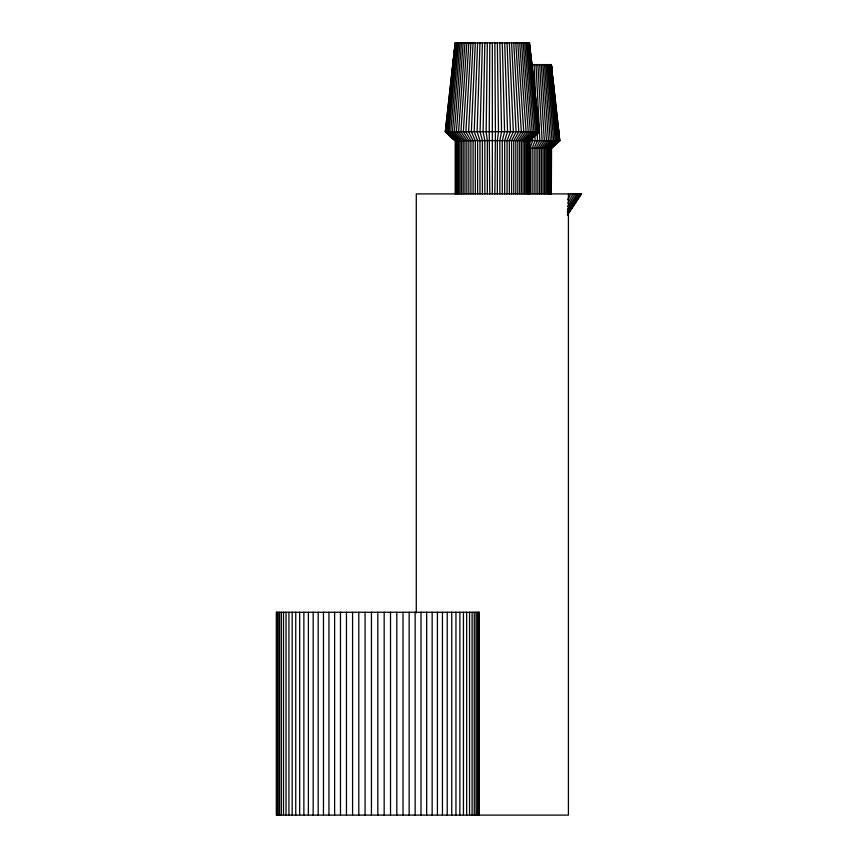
<?xml version="1.0" encoding="UTF-8"?>
<svg xmlns="http://www.w3.org/2000/svg" width="858" height="858" viewBox="0 0 858 858"><rect width="100%" height="100%" fill="white"/><g stroke="black" fill="none" stroke-linecap="round" stroke-linejoin="round"><path stroke-width="1.29" d="M528.507 42.9L536.936 131.735L528.507 140.615L529.461 193.908L529.729 140.38L538.17 131.735L531.177 58.247L539.35 131.735L529.729 140.38L528.507 140.615L528.507 193.908M550.504 64.607L557.721 140.669L550.504 148.273L551.319 193.908L551.544 148.08L558.783 140.669L552.788 77.746L559.781 140.669L551.544 148.08L530.105 148.273L530.105 193.908M489.821 42.9L489.232 131.735L489.821 193.908M487.323 42.9L486.154 131.735L487.323 140.615L487.323 193.908M484.845 42.9L483.097 131.735L484.845 140.615L484.845 193.908M446.771 118.49L445.323 131.735L539.35 131.735L529.461 140.615L455.201 140.615L446.771 133.054L446.492 131.735L446.771 118.49L455.201 42.9L529.461 42.9L539.35 131.735L533.601 136.218M482.389 42.9L480.072 131.735L482.389 140.615L482.389 193.908M479.976 42.9L477.102 131.735L479.976 140.615L479.976 193.908M477.616 42.9L474.184 131.735L477.616 140.615L477.616 193.908M475.311 42.9L471.342 131.735L475.311 140.615L475.311 193.908M473.08 42.9L468.586 131.735L473.08 140.615L473.08 193.908M470.913 42.9L465.915 131.735L470.913 140.615L470.913 193.908M468.833 42.9L463.352 131.735L468.833 140.615L468.833 193.908M466.849 42.9L460.907 131.735L466.849 140.615L466.849 193.908M464.972 42.9L458.58 131.735L464.972 140.615L464.972 193.908M463.191 42.9L456.392 131.735L463.191 140.615L463.191 193.908M461.529 42.9L454.343 131.735L461.529 140.615L461.529 193.908M456.166 193.908L456.166 140.615L447.726 131.735L455.201 42.9L452.863 66.763M459.995 42.9L452.445 131.735L459.995 140.615L459.995 193.908M458.58 42.9L450.707 131.735L458.58 140.615L458.58 193.908M457.303 42.9L449.131 131.735L457.303 140.615L457.303 193.908M447.726 131.735L456.166 42.9L455.062 44.166M449.742 97.619L449.989 94.991M450.493 89.747L450.868 85.8M451.233 81.864L451.737 76.619M451.984 73.992L453.485 58.247L445.323 131.735L455.201 140.615L455.201 193.908M450.654 89.307L450.911 86.647M451.437 81.349L451.694 78.7M452.08 74.721L452.606 69.412M446.492 131.735L455.201 140.615L445.323 131.735L453.485 139.082L446.492 131.735L454.944 45.217M537.902 133.054L529.729 45.217L530.501 54.537M554.257 144.959L558.547 141.806L558.783 140.669L551.319 64.607L531.445 64.607M529.032 144.466L530.029 140.669L559.781 140.669L551.447 65.691L552.659 80.159M530.105 148.273L532.571 140.669L532.443 136.669M567.706 199.689L570.806 193.908M567.867 203.153L573.047 193.908M567.674 206.628L575.075 193.908M567.803 214.146L579.815 193.908L567.417 214.854L579.815 193.908L567.728 213.052M567.61 214.479L579.815 193.908M567.406 209.674L576.887 193.908M567.342 211.926L578.464 193.908M568.446 213.267L580.92 193.908L568.886 212.634L581.617 193.908L416.291 193.908L416.291 612.944M531.177 139.082L537.301 132.647L529.461 140.615L529.461 193.908M551.319 193.908L551.319 148.273L557.925 141.57M551.319 148.273L558.783 140.669L551.319 64.607L552.67 80.62M558.547 141.806L559.781 140.669L552.788 146.965M533.215 136.39L538.556 132.454M551.651 146.782L559.105 141.291M455.201 140.615L448.745 134.288M529.461 42.9L538.17 131.735M549.528 64.607L556.52 140.669L549.528 148.273L549.528 193.908M527.359 42.9L535.531 131.735L527.359 140.615L527.359 193.908M548.423 64.607L555.169 140.669L548.423 148.273L548.423 193.908M526.083 42.9L533.955 131.735L526.083 140.615L526.083 193.908M553.002 84.62L553.228 87.291M552.992 84.105L553.313 88.052M547.222 64.607L553.678 140.669L547.222 148.273L547.222 193.908M530.684 57.486L531.134 62.784L530.716 57.432M531.499 66.72L531.713 69.38M524.667 42.9L532.217 131.735L524.667 140.615L524.667 193.908M551.544 66.592L552.649 79.815M552.981 83.784L553.313 87.752M530.727 57.196L531.166 62.527M531.499 66.516L531.831 70.506M545.903 64.607L552.059 140.669L545.903 148.273L545.903 193.908M523.133 42.9L530.319 131.735L523.133 140.615L523.133 193.908M544.476 64.607L550.3 140.669L544.476 148.273L544.476 193.908M521.471 42.9L528.271 131.735L521.471 140.615L521.471 193.908M542.964 64.607L548.423 140.669L542.964 148.273L542.964 193.908M519.701 42.9L526.083 131.735L519.701 140.615L519.701 193.908M541.344 64.607L546.439 140.669L541.344 148.273L541.344 193.908M517.814 42.9L523.755 131.735L517.814 140.615L517.814 193.908M539.65 64.607L544.337 140.669L539.65 148.273L539.65 193.908M515.83 42.9L521.31 131.735L515.83 140.615L515.83 193.908M537.869 64.607L542.149 140.669L537.869 148.273L537.869 193.908M513.749 42.9L518.747 131.735L513.749 140.615L513.749 193.908M536.014 64.607L539.864 140.669L536.014 148.273L536.014 193.908M511.593 42.9L516.087 131.735L511.593 140.615L511.593 193.908M534.105 64.607L535.649 99.303M535.832 103.303L536.014 107.304M537.14 132.658L537.505 140.669L534.105 148.273L534.105 193.908M509.352 42.9L513.32 131.735L509.352 140.615L509.352 193.908M532.132 64.607L532.593 76.609M534.866 135.328L535.07 140.669L532.132 148.273L532.132 193.908M507.046 42.9L510.478 131.735L507.046 140.615L507.046 193.908M504.686 42.9L507.571 131.735L504.686 140.615L504.686 193.908M502.273 42.9L504.59 131.735L502.273 140.615L502.273 193.908M558.547 129.322L558.622 133.108M537.902 118.49L538.009 123.788M499.817 42.9L501.565 131.735L499.817 140.615L499.817 193.908M497.34 42.9L498.509 131.735L497.34 140.615L497.34 193.908M494.841 42.9L495.431 131.735L494.841 193.908M568.414 193.908L568.414 815.1L276.383 815.1L276.383 612.258L479.225 612.258L479.225 815.1M550.504 148.273L550.504 193.908M492.331 42.9L492.331 193.908M479.021 612.258L479.021 815.1M478.421 612.258L478.421 815.1M477.423 612.258L477.423 815.1M476.04 612.258L476.04 815.1M474.26 612.258L474.26 815.1M472.104 612.258L472.104 815.1M469.573 612.258L469.573 815.1M466.677 612.258L466.677 815.1M463.438 612.258L463.438 815.1M459.856 612.258L459.856 815.1M455.952 612.258L455.952 815.1M451.737 612.258L451.737 815.1M447.233 612.258L447.233 815.1M442.449 612.258L442.449 815.1M437.419 612.258L437.419 815.1M432.153 612.258L432.153 815.1M426.662 612.258L426.662 815.1M420.988 612.258L420.988 815.1M415.143 612.258L415.143 815.1M409.148 612.258L409.148 815.1M403.024 612.258L403.024 815.1M396.814 612.258L396.814 815.1M390.519 612.258L390.519 815.1M384.169 612.258L384.169 815.1M377.81 612.258L377.81 815.1M371.439 612.258L371.439 815.1M365.09 612.258L365.09 815.1M358.805 612.258L358.805 815.1M352.584 612.258L352.584 815.1M346.46 612.258L346.46 815.1M340.476 612.258L340.476 815.1M334.62 612.258L334.62 815.1M328.946 612.258L328.946 815.1M323.466 612.258L323.466 815.1M318.189 612.258L318.189 815.1M313.159 612.258L313.159 815.1M308.376 612.258L308.376 815.1M303.871 612.258L303.871 815.1M299.656 612.258L299.656 815.1M295.753 612.258L295.753 815.1M292.17 612.258L292.17 815.1M288.931 612.258L288.931 815.1M286.036 612.258L286.036 815.1M283.505 612.258L283.505 815.1M281.349 612.258L281.349 815.1M279.569 612.258L279.569 815.1M278.185 612.258L278.185 815.1M277.188 612.258L277.188 815.1M276.587 612.258L276.587 815.1"/></g></svg>
